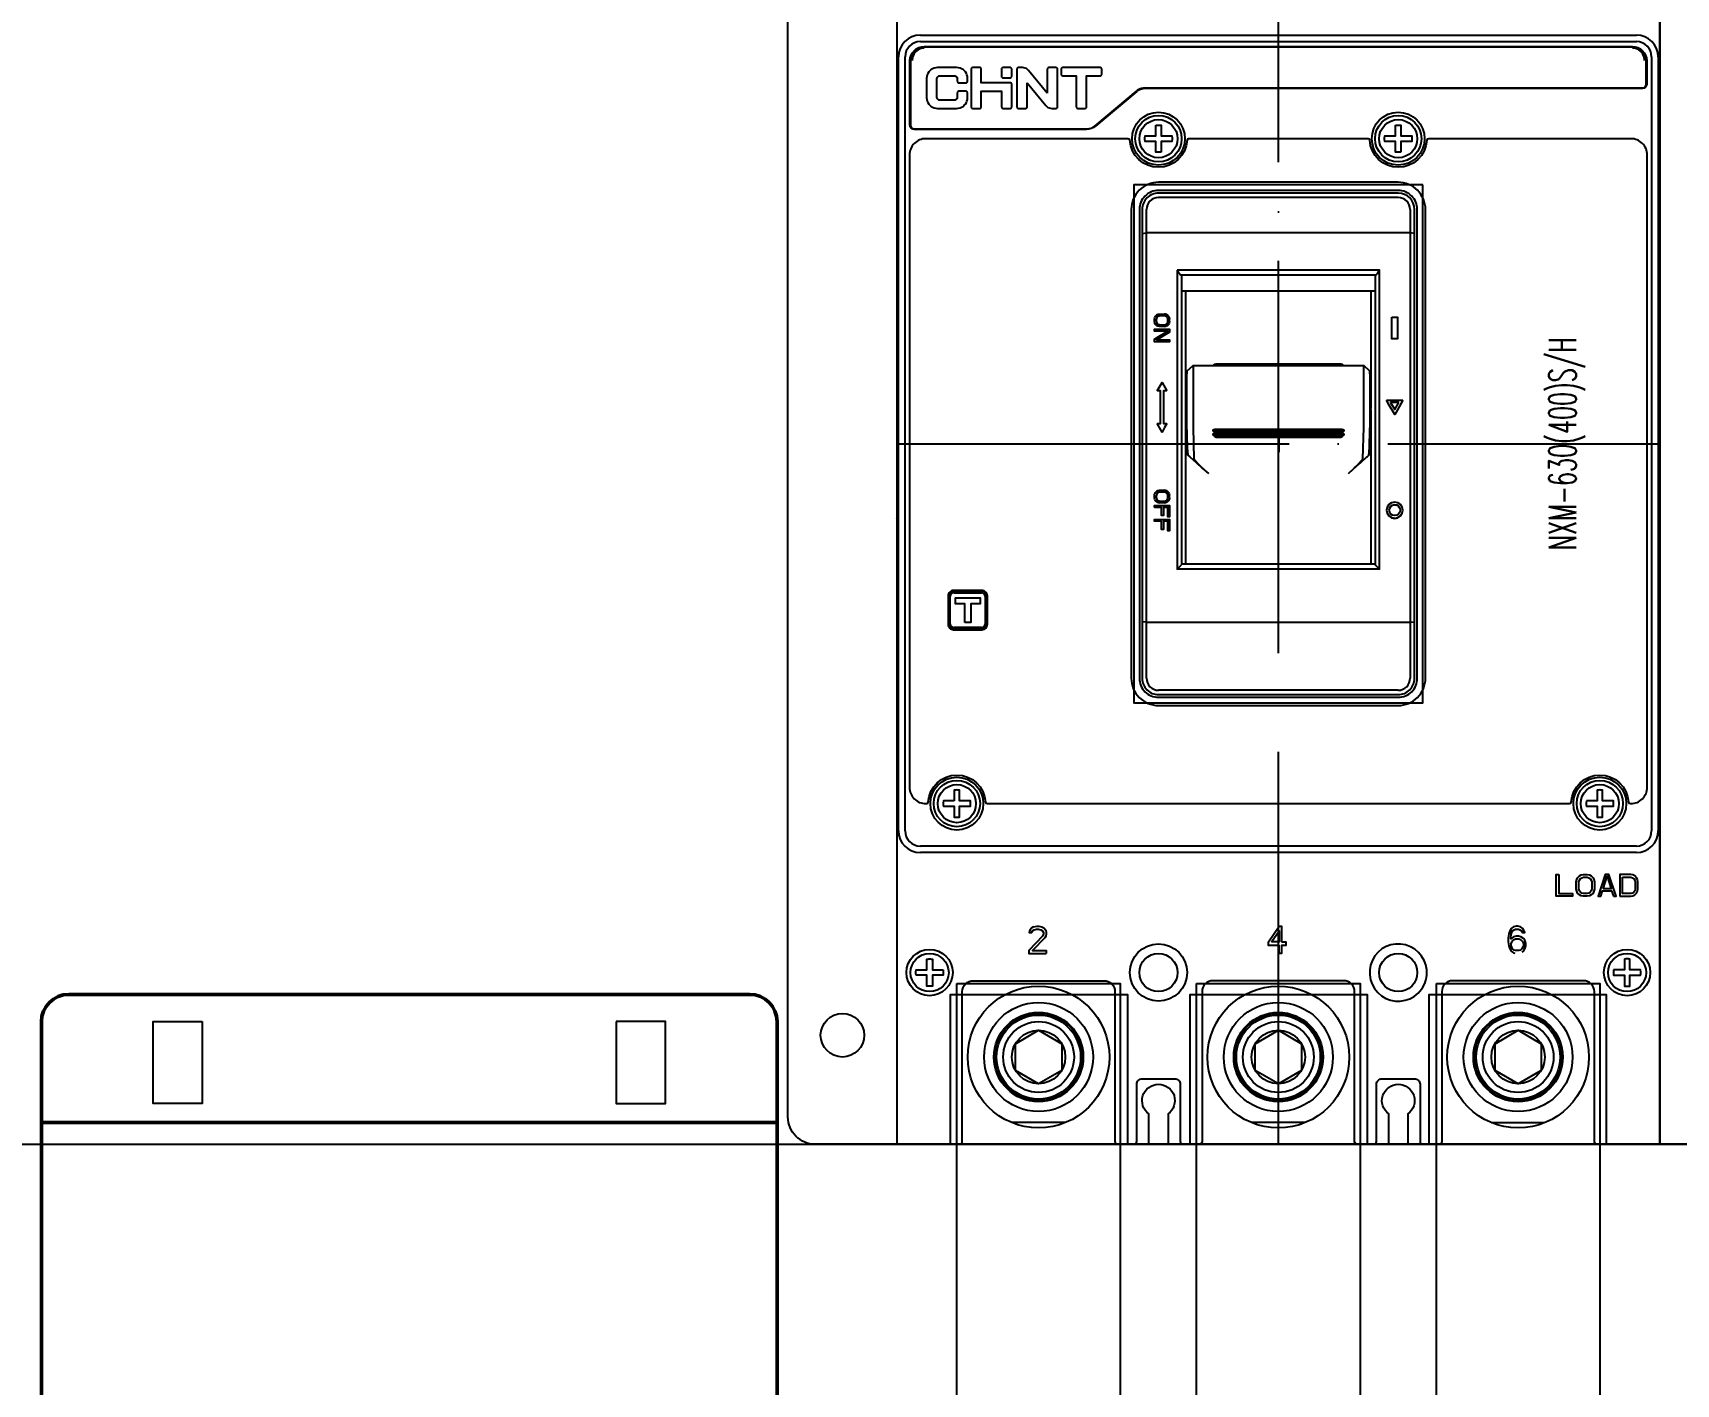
# Model space of a CAD drawing. Header units: millimetres. Extents: x 28713 to 59118, y -54378 to -19615.
# Drawn here: x 37763.8 to 38065.4, y -35226.3 to -34978.4 of the extents above; entities that cross this region are included whole.
import ezdxf

# ---------------------------------------------------------------- set-up
doc = ezdxf.new("R2010")
doc.units = ezdxf.units.MM
doc.header["$LTSCALE"] = 3
doc.linetypes.add('ACAD_ISO04W100', pattern=[30, 24, -3, 0, -3])
doc.linetypes.add('HIDDEN', pattern=[9.525, 6.35, -3.175])
for name, color, linetype in [('@.HIDDEN', 8, 'HIDDEN'), ('@.VISIBLE', 7, 'Continuous'), ('centerline', 6, 'ACAD_ISO04W100'), ('equipments', 2, 'Continuous'), ('TEXT', 7, 'Continuous')]:
    doc.layers.add(name, color=color, linetype=linetype)
doc.layers.add('Visible (ISO)', color=7, linetype='Continuous', lineweight=50)
doc.styles.add('Ann_w01', font='romans.shx', dxfattribs={"width": 0.6, "bigfont": 'chineset.shx'})

msp = doc.modelspace()

# ---------------------------------------------------------------- linework, layer by layer
for centre in [(37948.36, -35166.3), (37992.36, -35166.3), (38036.36, -35166.3)]:
    msp.add_circle(centre, 6.5)
at = {"layer": '@.HIDDEN', "linetype": 'HIDDEN'}
for p, q in [((37990.92, -35053.8), (37993.92, -35053.8)), ((37992.42, -35052.3), (37992.42, -35055.3))]:
    msp.add_line(p, q, dxfattribs=at)
at = {"layer": '@.VISIBLE'}
for p, q in [((37922.36, -34925.3), (37922.36, -35182.3)), ((38062.36, -34925.3), (38062.36, -35182.3)), ((37710.92, -35182.3), (38273.92, -35182.3))]:
    msp.add_line(p, q, dxfattribs=at)
msp.add_lwpolyline([(38082.36, -34930.3), (38082.36, -35177.3, -0.414214), (38077.36, -35182.3), (37907.36, -35182.3, -0.414214), (37902.36, -35177.3), (37902.36, -34930.3, -0.414214), (37907.36, -34925.3), (38077.36, -34925.3, -0.414214)], format="xyb", close=True, dxfattribs=at)
msp.add_lwpolyline([(38018.86, -35006.3), (37965.86, -35006.3), (37965.86, -35101.3), (38018.86, -35101.3)], close=True, dxfattribs=at)
at = {"layer": '@.VISIBLE', "color": 1}
msp.add_lwpolyline([(37933.36, -35152.8), (37963.36, -35152.8), (37963.36, -35869.3), (37933.36, -35869.3)], close=True, dxfattribs=at)
at = {"layer": '@.VISIBLE', "color": 2}
msp.add_lwpolyline([(37977.36, -35152.8), (38007.36, -35152.8), (38007.36, -35869.3), (37977.36, -35869.3)], close=True, dxfattribs=at)
at = {"layer": '@.VISIBLE', "color": 4}
msp.add_lwpolyline([(38021.36, -35152.8), (38051.36, -35152.8), (38051.36, -35869.3), (38021.36, -35869.3)], close=True, dxfattribs=at)
at = {"layer": '@.VISIBLE', "color": 3}
for points in [[(37794.86, -35159.8), (37794.86, -35174.8), (37785.86, -35174.8), (37785.86, -35159.8)], [(37870.86, -35159.8), (37870.86, -35174.8), (37879.86, -35174.8), (37879.86, -35159.8)]]:
    msp.add_lwpolyline(points, close=True, dxfattribs=at)
at = {"layer": '@.VISIBLE', "color": 2}
msp.add_circle((37912.36, -35162.3), 4, dxfattribs=at)
at = {"layer": 'centerline'}
for p, q in [((37992.36, -35182.3), (37992.36, -34925.3)), ((37922.36, -35053.8), (38062.36, -35053.8))]:
    msp.add_line(p, q, dxfattribs=at)
at = {"layer": 'equipments'}
for p, q in [((37926.66, -34978.8), (38058.06, -34978.8)), ((37926.66, -34980), (38058.06, -34980)), ((37927.86, -34980.9), (37927.86, -34981)), ((37928.06, -34980.9), (37928.06, -34981)), ((37933.06, -34981), (37933.06, -34980.9)), ((37933.26, -34981), (37933.26, -34980.9)), ((38010.36, -34980.9), (38010.36, -34981)), ((38015.76, -34981), (38015.76, -34980.9)), ((37922.66, -35124.8), (37922.66, -34982.8)), ((37923.86, -35124.8), (37923.86, -34982.8)), ((38060.86, -34982.8), (38060.86, -35124.8)), ((38062.06, -34982.8), (38062.06, -35124.8)), ((37966.48, -34988.95), (37966.69, -34988.82)), ((37966.85, -34988.74), (37966.7, -34988.83)), ((37968.36, -34988.6), (37968.36, -34988.5)), ((37973.76, -34988.5), (37973.76, -34988.6)), ((38051.86, -34988.6), (38051.86, -34988.5)), ((38052.06, -34988.6), (38052.06, -34988.5)), ((38057.06, -34988.5), (38057.06, -34988.6)), ((38057.26, -34988.5), (38057.26, -34988.6)), ((37927.86, -34996.1), (37927.86, -34996)), ((37928.06, -34996.1), (37928.06, -34996)), ((37933.06, -34996), (37933.06, -34996.1)), ((37933.26, -34996), (37933.26, -34996.1)), ((38014.36, -35007.8), (37970.36, -35007.8)), ((38014.36, -35008.6), (37970.36, -35008.6)), ((37968.16, -35096.8), (37968.16, -35010.8)), ((38016.56, -35010.8), (38016.56, -35096.8)), ((37967.36, -35015.18), (37968.16, -35015.07)), ((38016.56, -35015.07), (37968.16, -35015.07)), ((38017.36, -35015.18), (38016.56, -35015.07)), ((37973.81, -35021.93), (37973.81, -35076.77)), ((37974.61, -35022.92), (37974.39, -35022.81)), ((37974.61, -35022.92), (37974.61, -35075.97)), ((38010.33, -35022.81), (38010.11, -35022.92)), ((38010.91, -35076.77), (38010.91, -35021.93)), ((38010.11, -35025.8), (37974.61, -35025.8)), ((37975.36, -35044.24), (37975.36, -35025.8)), ((38009.36, -35025.8), (38009.36, -35044.26)), ((37969.61, -35030.9), (37969.67, -35030.61)), ((37970.03, -35030.67), (37969.97, -35030.9)), ((37970.27, -35030.03), (37970.56, -35029.97)), ((37970.27, -35030.1), (37970.56, -35030.05)), ((37970.33, -35030.38), (37970.56, -35030.32)), ((37970.56, -35029.97), (37971.46, -35029.97)), ((37971.46, -35030.05), (37970.56, -35030.05)), ((37971.46, -35030.32), (37970.56, -35030.32)), ((37971.7, -35030.38), (37971.46, -35030.32)), ((37972.05, -35030.9), (37971.99, -35030.67)), ((37972.35, -35030.61), (37972.41, -35030.9)), ((38014.21, -35030.62), (38013.21, -35030.62)), ((37969.61, -35031.36), (37969.61, -35030.9)), ((37969.67, -35031.65), (37969.61, -35031.36)), ((37972.41, -35032.82), (37969.61, -35032.82)), ((37972.05, -35033.17), (37969.61, -35034.62)), ((37969.97, -35031.36), (37969.97, -35030.9)), ((37969.97, -35031.36), (37970.03, -35031.6)), ((37970.33, -35031.95), (37970.19, -35031.87)), ((37970.56, -35032.29), (37970.27, -35032.23)), ((37970.56, -35031.94), (37970.33, -35031.89)), ((37970.56, -35032.01), (37970.33, -35031.95)), ((37970.56, -35031.94), (37971.46, -35031.94)), ((37971.46, -35032.01), (37970.56, -35032.01)), ((37971.46, -35032.29), (37970.56, -35032.29)), ((37971.46, -35032.29), (37971.76, -35032.23)), ((37971.99, -35031.6), (37972.05, -35031.36)), ((37972.05, -35031.36), (37972.05, -35030.9)), ((37972.41, -35031.36), (37972.35, -35031.65)), ((37972.41, -35031.36), (37972.41, -35030.9)), ((37972.41, -35034.79), (37970.03, -35034.79)), ((37975.58, -35040.48), (37976.71, -35039.44)), ((37976.71, -35039.44), (38008.03, -35039.44)), ((37980.67, -35039.17), (37980.4, -35039.44)), ((38004.07, -35039.17), (38004.34, -35039.44)), ((38009.14, -35040.46), (38008.03, -35039.44)), ((37922.66, -35043.8), (37922.36, -35043.8)), ((37922.36, -35044.8), (37922.66, -35044.68)), ((37975.36, -35044.48), (37975.36, -35044.34)), ((37975.43, -35043.89), (37975.38, -35043.89)), ((38009.34, -35043.97), (38009.29, -35043.97)), ((38062.06, -35043.8), (38062.36, -35043.8)), ((38062.06, -35044.68), (38062.36, -35044.8)), ((37975.36, -35048.18), (37975.36, -35047.79)), ((37975.37, -35047.35), (37975.37, -35047.26)), ((37975.37, -35047.35), (37975.37, -35047.41)), ((37975.38, -35047.26), (37975.38, -35047.36)), ((37975.39, -35047.05), (37975.43, -35047.05)), ((37975.39, -35047.26), (37975.43, -35047.26)), ((37975.39, -35047.52), (37975.43, -35047.52)), ((37975.39, -35047.65), (37975.43, -35047.65)), ((37975.39, -35047.89), (37975.43, -35047.89)), ((37975.39, -35048.18), (37975.44, -35048.18)), ((38009.29, -35047.12), (38009.34, -35047.12)), ((38009.29, -35047.54), (38009.34, -35047.54)), ((38009.29, -35047.67), (38009.34, -35047.67)), ((38009.29, -35048.14), (38009.34, -35048.14)), ((38009.34, -35047.38), (38009.34, -35047.3)), ((38009.36, -35047.58), (38009.36, -35048.14)), ((38012.21, -35045.8), (38015.21, -35045.8)), ((38015.21, -35045.83), (38012.21, -35045.83)), ((37976.71, -35050.8), (37976.87, -35056.52)), ((38007.87, -35056.52), (38008.03, -35050.8)), ((37922.66, -35062.92), (37922.36, -35062.8)), ((37922.66, -35063.8), (37922.36, -35063.8)), ((37969.61, -35063.69), (37969.61, -35063.23)), ((37969.67, -35063.99), (37969.61, -35063.69)), ((37969.67, -35062.94), (37969.79, -35062.7)), ((37969.79, -35062.7), (37970.03, -35062.47)), ((37970.03, -35063), (37969.97, -35063.24)), ((37969.97, -35063.7), (37969.97, -35063.24)), ((37969.97, -35063.7), (37970.03, -35063.94)), ((37970.03, -35062.47), (37970.27, -35062.36)), ((37970.15, -35062.83), (37970.03, -35063)), ((37970.03, -35062.95), (37970.11, -35062.83)), ((37970.15, -35062.78), (37970.33, -35062.66)), ((37970.33, -35062.71), (37970.15, -35062.83)), ((37970.27, -35062.36), (37970.56, -35062.3)), ((37970.56, -35062.3), (37971.46, -35062.3)), ((37970.56, -35062.6), (37971.46, -35062.6)), ((37971.46, -35062.65), (37970.56, -35062.65)), ((37971.76, -35062.36), (37971.46, -35062.3)), ((37971.7, -35062.66), (37971.46, -35062.6)), ((37971.7, -35062.71), (37971.46, -35062.65)), ((37971.7, -35062.66), (37971.88, -35062.78)), ((37971.88, -35062.83), (37971.7, -35062.71)), ((37971.76, -35062.36), (37971.99, -35062.47)), ((37971.88, -35062.78), (37971.99, -35062.95)), ((37971.99, -35063), (37971.88, -35062.83)), ((37971.99, -35062.47), (37972.23, -35062.7)), ((37972.05, -35063.24), (37971.99, -35063)), ((37971.99, -35063.94), (37972.05, -35063.7)), ((37972.05, -35063.7), (37972.05, -35063.24)), ((37972.23, -35062.7), (37972.35, -35062.94)), ((37972.35, -35062.94), (37972.41, -35063.23)), ((37972.41, -35063.69), (37972.41, -35063.23)), ((38062.36, -35062.8), (38062.06, -35062.92)), ((38062.06, -35063.8), (38062.36, -35063.8)), ((37969.61, -35065.39), (37970.92, -35065.39)), ((37969.79, -35064.22), (37969.67, -35063.99)), ((37969.79, -35064.17), (37970.03, -35064.4)), ((37970.03, -35064.45), (37969.79, -35064.22)), ((37970.03, -35063.94), (37970.15, -35064.11)), ((37970.03, -35064.4), (37970.27, -35064.52)), ((37970.27, -35064.57), (37970.03, -35064.45)), ((37970.15, -35064.11), (37970.33, -35064.23)), ((37970.56, -35064.29), (37970.33, -35064.23)), ((37970.56, -35064.29), (37971.46, -35064.29)), ((37970.56, -35064.58), (37971.46, -35064.58)), ((37971.46, -35064.63), (37970.56, -35064.63)), ((37970.92, -35066.89), (37971.28, -35066.89)), ((37971.28, -35065.39), (37972.05, -35065.39)), ((37971.46, -35064.29), (37971.7, -35064.23)), ((37971.46, -35064.58), (37971.76, -35064.52)), ((37971.46, -35064.63), (37971.76, -35064.57)), ((37971.7, -35064.23), (37971.88, -35064.11)), ((37971.76, -35064.52), (37971.99, -35064.4)), ((37971.99, -35064.45), (37971.76, -35064.57)), ((37971.88, -35064.11), (37971.99, -35063.94)), ((37971.99, -35064.4), (37972.23, -35064.17)), ((37972.23, -35064.22), (37971.99, -35064.45)), ((37972.35, -35063.99), (37972.23, -35064.22)), ((37969.61, -35067.94), (37970.92, -35067.94)), ((37970.92, -35069.45), (37971.28, -35069.45)), ((37971.28, -35067.94), (37972.05, -35067.94)), ((37972.05, -35067.13), (37972.41, -35067.13)), ((37972.05, -35069.68), (37972.41, -35069.68)), ((37974.61, -35075.8), (38010.11, -35075.8)), ((37932.16, -35086.8), (37932.16, -35081.8)), ((37932.86, -35081.1), (37937.86, -35081.1)), ((37938.56, -35081.8), (37938.56, -35086.8)), ((37937.86, -35087.5), (37932.86, -35087.5)), ((37968.16, -35086.54), (37967.36, -35086.43)), ((37968.16, -35086.54), (38016.56, -35086.54)), ((38016.56, -35086.54), (38017.36, -35086.43)), ((38014.36, -35099), (37970.36, -35099)), ((38058.06, -35127.6), (37926.66, -35127.6)), ((38058.06, -35128.8), (37926.66, -35128.8)), ((37940.16, -35166.3), (37940.36, -35166.3)), ((37940.22, -35165.3), (37940.44, -35165.3)), ((37984.16, -35166.3), (37984.36, -35166.3)), ((37984.22, -35165.3), (37984.44, -35165.3)), ((38028.16, -35166.3), (38028.36, -35166.3)), ((38028.22, -35165.3), (38028.44, -35165.3)), ((37953.3, -35178.3), (37943.56, -35178.3)), ((37997.28, -35178.3), (37987.56, -35178.3)), ((38031.44, -35178.3), (38041.17, -35178.3))]:
    msp.add_line(p, q, dxfattribs=at)
for points in [[(37922.36, -34925.3), (37922.36, -35182.3), (37968.61, -35182.3), (37968.61, -35176.74, -3.106685), (37972.11, -35176.74), (37972.11, -35182.3), (38012.61, -35182.3), (38012.61, -35176.74, -3.106685), (38016.11, -35176.74), (38016.11, -35182.3), (38062.36, -35182.3), (38062.36, -34925.3), (38016.11, -34925.3), (38016.11, -34930.87, -3.106685), (38012.61, -34930.87), (38012.61, -34925.3), (37972.11, -34925.3), (37972.11, -34930.87, -3.106685), (37968.61, -34930.87), (37968.61, -34925.3)], [(38059.96, -34983.5), (38059.96, -34987.8, -0.414212), (38059.16, -34988.6), (37967.91, -34988.6), (37967.85, -34988.61), (37967.78, -34988.61), (37967.72, -34988.61), (37967.3, -34988.69), (37966.9, -34988.83), (37966.54, -34989.04), (37966.48, -34989.08), (37966.42, -34989.12), (37966.37, -34989.17), (37958.82, -34995.5, -0.176327), (37957.15, -34996.1), (37925.56, -34996.1, -0.414214), (37924.76, -34995.3), (37924.76, -34983.5, -0.414214), (37927.36, -34980.9), (38057.36, -34980.9, -0.414214)], [(38057.06, -34997.8), (38019.9, -34997.8, 0.398461), (38019.6, -34998.09, -0.947331), (38009.12, -34998.09, 0.398461), (38008.82, -34997.8), (37975.9, -34997.8, 0.398461), (37975.6, -34998.09, -0.947331), (37965.12, -34998.09, 0.398461), (37964.82, -34997.8), (37927.66, -34997.8, 0.414214), (37924.66, -35000.8), (37924.66, -35116.8, 0.414214), (37927.66, -35119.8), (37927.82, -35119.8, 0.398461), (37928.12, -35119.52, -0.947331), (37938.6, -35119.52, 0.398461), (37938.9, -35119.8), (38045.82, -35119.8, 0.398461), (38046.12, -35119.52, -0.947331), (38056.6, -35119.52, 0.398461), (38056.9, -35119.8), (38057.06, -35119.8, 0.414214), (38060.06, -35116.8), (38060.06, -35000.8, 0.414214)], [(38014.36, -35005.8), (37970.36, -35005.8, 0.414214), (37965.36, -35010.8), (37965.36, -35096.8, 0.414214), (37970.36, -35101.8), (38014.36, -35101.8, 0.414214), (38019.36, -35096.8), (38019.36, -35010.8, 0.414214)], [(38014.36, -35007.3), (37970.36, -35007.3, 0.414214), (37966.86, -35010.8), (37966.86, -35096.8, 0.414214), (37970.36, -35100.3), (38014.36, -35100.3, 0.414214), (38017.86, -35096.8), (38017.86, -35010.8, 0.414214)], [(37932.76, -35087.9), (37937.96, -35087.9, 0.414214), (37938.96, -35086.9), (37938.96, -35081.7, 0.414214), (37937.96, -35080.7), (37932.76, -35080.7, 0.414214), (37931.76, -35081.7), (37931.76, -35086.9, 0.414214)], [(37932.86, -35087.8), (37937.86, -35087.8, 0.414214), (37938.86, -35086.8), (37938.86, -35081.8, 0.414214), (37937.86, -35080.8), (37932.86, -35080.8, 0.414214), (37931.86, -35081.8), (37931.86, -35086.8, 0.414214)]]:
    msp.add_lwpolyline(points, format="xyb", close=True, dxfattribs=at)
for points in [[(38059.86, -34983.5, 0.414213), (38057.36, -34981), (37927.36, -34981, 0.414214), (37924.86, -34983.5), (37924.86, -34995.3, 0.414214), (37925.56, -34996), (37957.15, -34996, 0.176327), (37958.76, -34995.42), (37966.3, -34989.09)], [(37967.91, -34988.5), (38059.16, -34988.5, 0.414214), (38059.86, -34987.8), (38059.86, -34983.5)], [(37967.36, -35010.8), (37967.36, -35096.8, 0.414214), (37970.36, -35099.8), (38014.36, -35099.8, 0.414214), (38017.36, -35096.8), (38017.36, -35010.8)], [(37933.86, -35182.3, 0.414214), (37934.36, -35181.8), (37934.36, -35154.3, -0.414214), (37936.36, -35152.3), (37960.36, -35152.3, -0.414214), (37962.36, -35154.3), (37962.36, -35181.8, 0.414214), (37962.86, -35182.3)], [(38006.86, -35182.3, -0.414214), (38006.36, -35181.8), (38006.36, -35154.3, 0.414214), (38004.36, -35152.3), (37980.36, -35152.3, 0.414214), (37978.36, -35154.3), (37978.36, -35181.8, -0.414214), (37977.86, -35182.3)], [(38050.86, -35182.3, -0.414214), (38050.36, -35181.8), (38050.36, -35154.3, 0.414214), (38048.36, -35152.3), (38024.36, -35152.3, 0.414214), (38022.36, -35154.3), (38022.36, -35181.8, -0.414214), (38021.86, -35182.3)], [(37965.86, -35182.3, 0.414214), (37966.36, -35181.8), (37966.36, -35171.3, -0.414214), (37967.36, -35170.3), (37973.36, -35170.3, -0.414214), (37974.36, -35171.3)], [(37974.36, -35171.3), (37974.36, -35181.8, 0.414214), (37974.86, -35182.3)], [(38009.86, -35182.3, 0.414214), (38010.36, -35181.8), (38010.36, -35171.3, -0.414214), (38011.36, -35170.3), (38017.36, -35170.3, -0.414214), (38018.36, -35171.3), (38018.36, -35181.8, 0.414214), (38018.86, -35182.3)]]:
    msp.add_lwpolyline(points, format="xyb", dxfattribs=at)
for points in [[(37927.36, -34981.19), (37926.82, -34981.26), (37926.3, -34981.47), (37925.84, -34981.81), (37925.48, -34982.27), (37925.24, -34982.82), (37925.16, -34983.43)], [(38059.56, -34983.43), (38059.48, -34982.82), (38059.25, -34982.27), (38058.89, -34981.82), (38058.43, -34981.47), (38057.9, -34981.26), (38057.36, -34981.19)], [(37929.69, -34986.88), (37929.7, -34986.76), (37929.74, -34986.64), (37929.8, -34986.53), (37929.87, -34986.44), (37929.97, -34986.36), (37930.08, -34986.3), (37930.2, -34986.27), (37930.32, -34986.25), (37932.81, -34986.25), (37932.93, -34986.27), (37933.05, -34986.3), (37933.16, -34986.36), (37933.25, -34986.44), (37933.33, -34986.53), (37933.39, -34986.64), (37933.43, -34986.76), (37933.44, -34986.88), (37933.44, -34987.26), (37933.45, -34987.33), (37933.47, -34987.39), (37933.51, -34987.45), (37933.55, -34987.5), (37933.61, -34987.54), (37933.68, -34987.56), (37933.75, -34987.57), (37935, -34987.57), (37935.07, -34987.56), (37935.14, -34987.54), (37935.2, -34987.5), (37935.25, -34987.45), (37935.28, -34987.39), (37935.31, -34987.33), (37935.31, -34987.26), (37935.31, -34986.69), (37935.29, -34986.39), (37935.22, -34986.1), (37935.1, -34985.82), (37934.94, -34985.56), (37934.74, -34985.33), (37934.5, -34985.13), (37934.23, -34984.97), (37933.94, -34984.85), (37933.64, -34984.78), (37933.32, -34984.75), (37929.81, -34984.75), (37929.49, -34984.78), (37929.19, -34984.85), (37928.9, -34984.97), (37928.63, -34985.13), (37928.39, -34985.33), (37928.19, -34985.56), (37928.03, -34985.82), (37927.91, -34986.1), (37927.84, -34986.39), (37927.81, -34986.69), (37927.81, -34990.32)], [(37949.96, -34989.46), (37946.51, -34985.27), (37946.34, -34985.09), (37946.14, -34984.95), (37945.91, -34984.84), (37945.67, -34984.78), (37945.43, -34984.75), (37944.68, -34984.75), (37944.61, -34984.76), (37944.55, -34984.78), (37944.49, -34984.82), (37944.44, -34984.87), (37944.4, -34984.93), (37944.38, -34984.99), (37944.37, -34985.06), (37944.37, -34991.95), (37944.38, -34992.01), (37944.4, -34992.08), (37944.44, -34992.14), (37944.49, -34992.19), (37944.55, -34992.22), (37944.61, -34992.25), (37944.68, -34992.25), (37945.94, -34992.25), (37946, -34992.25), (37946.07, -34992.22), (37946.13, -34992.19), (37946.18, -34992.14), (37946.21, -34992.08), (37946.24, -34992.02), (37946.25, -34991.95), (37946.25, -34987.55)], [(37946.25, -34987.55), (37949.69, -34991.74), (37949.86, -34991.92), (37950.07, -34992.06), (37950.29, -34992.17), (37950.53, -34992.23), (37950.78, -34992.25), (37951.52, -34992.25), (37951.59, -34992.25), (37951.66, -34992.22), (37951.71, -34992.19), (37951.76, -34992.14), (37951.8, -34992.08), (37951.82, -34992.02), (37951.83, -34991.95), (37951.83, -34985.06), (37951.82, -34984.99), (37951.8, -34984.93), (37951.76, -34984.87), (37951.72, -34984.82), (37951.66, -34984.79), (37951.59, -34984.76), (37951.52, -34984.75), (37950.27, -34984.75), (37950.2, -34984.76), (37950.13, -34984.78), (37950.08, -34984.82), (37950.03, -34984.87), (37949.99, -34984.93), (37949.97, -34984.99), (37949.96, -34985.06), (37949.96, -34989.46)], [(37927.81, -34990.32), (37927.84, -34990.62), (37927.91, -34990.91), (37928.03, -34991.19), (37928.19, -34991.45), (37928.39, -34991.68), (37928.63, -34991.88), (37928.89, -34992.04), (37929.18, -34992.16), (37929.49, -34992.23), (37929.81, -34992.25), (37933.32, -34992.25), (37933.63, -34992.23), (37933.94, -34992.16), (37934.23, -34992.04), (37934.5, -34991.88), (37934.73, -34991.68), (37934.94, -34991.45), (37935.1, -34991.19), (37935.22, -34990.91), (37935.29, -34990.62), (37935.31, -34990.32), (37935.31, -34989.41), (37935.31, -34989.35), (37935.28, -34989.28), (37935.25, -34989.22), (37935.2, -34989.17), (37935.14, -34989.14), (37935.07, -34989.11), (37935, -34989.1), (37933.75, -34989.1), (37933.68, -34989.11), (37933.61, -34989.14), (37933.56, -34989.17), (37933.51, -34989.22), (37933.47, -34989.28), (37933.45, -34989.34), (37933.44, -34989.41), (37933.44, -34990.12), (37933.43, -34990.25), (37933.39, -34990.37), (37933.33, -34990.47), (37933.25, -34990.57), (37933.16, -34990.65), (37933.05, -34990.71), (37932.93, -34990.74), (37932.81, -34990.75), (37930.32, -34990.75), (37930.2, -34990.74), (37930.08, -34990.71), (37929.97, -34990.65), (37929.87, -34990.57), (37929.8, -34990.48), (37929.74, -34990.37), (37929.7, -34990.25), (37929.69, -34990.12), (37929.69, -34986.88)], [(37967.91, -34988.49), (37967.58, -34988.52), (37967.24, -34988.59), (37966.86, -34988.73), (37966.48, -34988.95)], [(37966.96, -34988.61), (37966.73, -34988.76), (37966.51, -34988.92), (37966.3, -34989.09)], [(37966.36, -34989.04), (37966.42, -34989), (37966.48, -34988.95), (37966.48, -34988.95)], [(37966.48, -34988.95), (37966.69, -34988.82), (37966.85, -34988.74), (37967.27, -34988.59), (37967.71, -34988.51), (37967.78, -34988.51), (37967.84, -34988.51), (37967.91, -34988.5)], [(37970.86, -35000.28), (37970.7, -35000.29), (37970.53, -35000.3), (37970.36, -35000.3), (37970.19, -35000.3), (37970.03, -35000.29), (37969.86, -35000.28), (37969.86, -34998.3), (37967.89, -34998.3), (37967.86, -34997.97), (37967.86, -34997.64), (37967.89, -34997.3), (37969.86, -34997.3), (37969.86, -34995.33)], [(37969.86, -34995.33), (37970.03, -34995.32), (37970.19, -34995.31), (37970.36, -34995.3), (37970.53, -34995.31), (37970.7, -34995.32), (37970.86, -34995.33), (37970.86, -34997.3), (37972.84, -34997.3), (37972.86, -34997.64), (37972.86, -34997.97), (37972.84, -34998.3), (37970.86, -34998.3), (37970.86, -35000.28)], [(38014.86, -35000.28), (38014.7, -35000.29), (38014.53, -35000.3), (38014.36, -35000.3), (38014.19, -35000.3), (38014.03, -35000.29), (38013.86, -35000.28), (38013.86, -34998.3), (38011.89, -34998.3), (38011.86, -34997.97), (38011.86, -34997.64), (38011.89, -34997.3), (38013.86, -34997.3), (38013.86, -34995.33)], [(38013.86, -34995.33), (38014.03, -34995.32), (38014.19, -34995.31), (38014.36, -34995.3), (38014.53, -34995.31), (38014.7, -34995.32), (38014.86, -34995.33), (38014.86, -34997.3), (38016.84, -34997.3), (38016.86, -34997.64), (38016.86, -34997.97), (38016.84, -34998.3), (38014.86, -34998.3), (38014.86, -35000.28)], [(38010.11, -35022.92), (38010.11, -35075.97), (38010.38, -35076.24), (38010.64, -35076.5), (38010.91, -35076.77), (37973.81, -35076.77), (37974.08, -35076.5), (37974.34, -35076.24), (37974.61, -35075.97)], [(37922.36, -35030.06), (37922.43, -35030.06), (37922.61, -35030.06), (37922.66, -35030.06)], [(37969.67, -35030.61), (37969.79, -35030.38), (37970.03, -35030.14), (37970.27, -35030.03)], [(37970.27, -35030.1), (37970.03, -35030.22), (37969.79, -35030.45), (37969.75, -35030.53), (37969.71, -35030.6)], [(37970.33, -35030.38), (37970.15, -35030.49), (37970.03, -35030.67)], [(37971.76, -35030.03), (37971.46, -35029.97), (37971.46, -35030.05), (37971.76, -35030.1)], [(37971.99, -35030.67), (37971.95, -35030.61), (37971.91, -35030.55), (37971.88, -35030.49), (37971.7, -35030.38)], [(37971.76, -35030.03), (37971.99, -35030.14), (37972.23, -35030.38), (37972.31, -35030.53), (37972.35, -35030.61)], [(37972.31, -35030.6), (37972.23, -35030.45), (37972.15, -35030.37), (37972.07, -35030.3), (37971.99, -35030.22), (37971.76, -35030.1)], [(38062.06, -35030.06), (38062.11, -35030.06), (38062.29, -35030.06), (38062.36, -35030.06)], [(37922.66, -35033.55), (37922.61, -35033.55), (37922.43, -35033.55), (37922.36, -35033.55)], [(37970.27, -35032.23), (37970.03, -35032.12), (37969.79, -35031.89), (37969.75, -35031.81), (37969.71, -35031.73), (37969.67, -35031.65)], [(37970.03, -35031.6), (37970.11, -35031.71), (37970.15, -35031.77), (37970.33, -35031.89)], [(37970.15, -35031.84), (37970.07, -35031.72), (37970.03, -35031.67)], [(37971.7, -35031.95), (37971.46, -35032.01), (37971.46, -35031.94), (37971.7, -35031.89)], [(37971.7, -35031.89), (37971.88, -35031.77), (37971.99, -35031.6)], [(37971.99, -35031.67), (37971.88, -35031.84), (37971.7, -35031.95)], [(37972.35, -35031.65), (37972.23, -35031.89), (37971.99, -35032.12), (37971.76, -35032.23)], [(38062.36, -35033.55), (38062.29, -35033.55), (38062.11, -35033.55), (38062.06, -35033.55)], [(37976.71, -35039.44), (37976.71, -35039.44), (37976.71, -35039.51), (37976.71, -35039.83), (37976.7, -35040.41), (37976.7, -35041.2), (37976.7, -35042.18), (37976.7, -35043.31), (37976.7, -35044.52), (37976.7, -35045.76), (37976.7, -35046.97), (37976.7, -35048.09), (37976.7, -35049.08), (37976.71, -35049.89), (37976.71, -35050.47), (37976.71, -35050.79), (37976.71, -35050.8)], [(37980.48, -35039.44), (37980.5, -35039.44), (37980.73, -35039.42), (37981.03, -35039.4), (37981.37, -35039.4), (38003.37, -35039.4), (38003.71, -35039.4), (38004.01, -35039.42), (38004.24, -35039.44), (38004.27, -35039.44)], [(37980.67, -35039.17), (37980.68, -35039.16), (37980.76, -35039.15), (37980.92, -35039.13), (37981.13, -35039.13), (37981.37, -35039.12)], [(37981.37, -35039.12), (38003.37, -35039.12), (38003.61, -35039.13), (38003.82, -35039.13), (38003.98, -35039.15), (38004.06, -35039.16), (38004.07, -35039.17)], [(38008.03, -35050.8), (38008.03, -35050.79), (38008.03, -35050.47), (38008.04, -35049.89), (38008.04, -35049.1), (38008.04, -35048.12), (38008.04, -35046.99), (38008.05, -35045.78), (38008.05, -35044.54), (38008.05, -35043.33), (38008.04, -35042.21), (38008.04, -35041.22), (38008.04, -35040.42), (38008.04, -35039.84), (38008.03, -35039.51), (38008.03, -35039.44)], [(37922.66, -35039.83), (37922.52, -35039.88), (37922.41, -35039.97), (37922.36, -35040.09)], [(37970.11, -35044.07), (37971.01, -35042.51), (37971.91, -35044.07)], [(37975.58, -35040.48), (37975.49, -35041.57), (37975.43, -35042.48)], [(37975.43, -35042.48), (37975.43, -35047.75), (37975.43, -35047.76), (37975.44, -35048.17), (37975.46, -35049.77)], [(37975.58, -35049.77), (37975.58, -35049.67), (37975.58, -35049.53), (37975.57, -35049.32), (37975.57, -35049.06), (37975.57, -35048.72), (37975.57, -35047.87), (37975.56, -35047.36), (37975.56, -35046.49), (37975.56, -35045.54), (37975.56, -35044.56), (37975.56, -35043.59), (37975.56, -35042.68), (37975.56, -35041.89), (37975.57, -35041.24), (37975.57, -35040.78), (37975.58, -35040.53), (37975.58, -35040.48), (37975.58, -35040.48)], [(38009.29, -35042.48), (38009.23, -35041.54), (38009.14, -35040.46)], [(38009.14, -35040.46), (38009.14, -35040.46), (38009.15, -35040.51), (38009.15, -35040.76), (38009.15, -35041.23), (38009.16, -35041.87), (38009.16, -35042.67), (38009.16, -35043.58), (38009.16, -35044.55), (38009.16, -35045.53), (38009.16, -35046.48), (38009.16, -35047.36), (38009.16, -35047.87), (38009.15, -35048.34), (38009.15, -35048.73), (38009.15, -35049.07), (38009.15, -35049.33), (38009.15, -35049.54), (38009.14, -35049.69), (38009.14, -35049.79)], [(38009.35, -35048.03), (38009.35, -35048.24), (38009.36, -35049.14), (38009.35, -35050.01), (38009.33, -35050.82), (38009.3, -35051.51), (38009.27, -35052.05), (38009.24, -35052.41), (38009.22, -35052.59), (38009.21, -35052.6), (38009.21, -35052.56), (38009.26, -35049.8), (38009.29, -35048.14), (38009.29, -35047.76), (38009.29, -35047.75), (38009.29, -35042.48)], [(38062.06, -35039.83), (38062.2, -35039.88), (38062.32, -35039.97), (38062.36, -35040.09)], [(37970.11, -35050.06), (37970.71, -35050.06), (37970.71, -35044.07), (37970.11, -35044.07)], [(37971.91, -35044.07), (37971.31, -35044.07), (37971.31, -35050.06), (37971.91, -35050.06)], [(37975.39, -35047.04), (37975.39, -35047.05), (37975.39, -35047.05), (37975.39, -35046.99), (37975.39, -35046.97), (37975.38, -35046.85), (37975.37, -35046.37), (37975.36, -35045.89), (37975.36, -35045.41), (37975.36, -35045.14), (37975.36, -35044.86), (37975.37, -35044.59), (37975.43, -35044.59)], [(37975.37, -35044.59), (37975.37, -35044.48), (37975.37, -35044.39), (37975.37, -35044.31), (37975.37, -35044.22), (37975.37, -35044.12), (37975.38, -35044.03), (37975.38, -35043.92), (37975.38, -35043.89), (37975.38, -35043.89)], [(38009.34, -35043.97), (38009.34, -35044), (38009.35, -35044.1), (38009.35, -35044.27), (38009.36, -35044.51), (38009.36, -35044.77), (38009.36, -35044.95), (38009.36, -35045.12), (38009.36, -35045.29), (38009.36, -35045.52), (38009.36, -35045.74), (38009.36, -35045.97), (38009.35, -35046.17), (38009.35, -35046.34), (38009.35, -35046.49), (38009.34, -35046.72), (38009.34, -35046.81), (38009.34, -35046.93), (38009.34, -35046.96), (38009.34, -35047.12), (38009.34, -35047.12)], [(37975.46, -35049.77), (37975.51, -35052.56), (37975.51, -35052.6), (37975.51, -35052.59), (37975.49, -35052.41), (37975.46, -35052.05), (37975.42, -35051.51), (37975.39, -35050.82), (37975.37, -35050.01), (37975.36, -35049.14), (37975.37, -35048.24), (37975.37, -35048.18)], [(37975.39, -35047.26), (37975.39, -35047.26), (37975.39, -35047.22), (37975.39, -35047.2), (37975.38, -35047.1), (37975.38, -35047.05)], [(37975.39, -35047.52), (37975.39, -35047.52), (37975.39, -35047.47), (37975.39, -35047.45), (37975.38, -35047.36), (37975.43, -35047.36)], [(37975.39, -35047.64), (37975.39, -35047.65), (37975.39, -35047.64), (37975.39, -35047.59), (37975.39, -35047.57), (37975.38, -35047.52)], [(37975.39, -35047.89), (37975.39, -35047.89), (37975.39, -35047.89), (37975.39, -35047.83), (37975.39, -35047.81), (37975.38, -35047.66)], [(37975.39, -35048.18), (37975.39, -35048.18), (37975.39, -35048.17), (37975.39, -35048.02), (37975.38, -35047.95), (37975.38, -35047.81)], [(38009.34, -35047.12), (38009.34, -35047.24), (38009.34, -35047.25), (38009.34, -35047.3), (38009.29, -35047.3)], [(38009.34, -35047.54), (38009.34, -35047.54), (38009.34, -35047.49), (38009.34, -35047.48), (38009.34, -35047.38), (38009.29, -35047.38)], [(38009.34, -35047.66), (38009.34, -35047.81), (38009.34, -35047.88), (38009.34, -35047.91), (38009.29, -35047.91)], [(38009.34, -35047.54), (38009.34, -35047.59), (38009.34, -35047.61), (38009.34, -35047.67), (38009.34, -35047.67)], [(38009.34, -35047.91), (38009.34, -35047.96), (38009.34, -35048.07), (38009.34, -35048.09), (38009.34, -35048.14), (38009.34, -35048.14)], [(38015.21, -35045.8), (38014.21, -35047.54), (38013.71, -35048.41), (38012.71, -35046.67), (38012.21, -35045.8)], [(37971.91, -35050.06), (37971.48, -35050.8), (37971.01, -35051.62), (37970.11, -35050.06)], [(37975.36, -35075.8), (37975.36, -35049.59), (37975.41, -35051.68), (37975.54, -35053.77), (37975.75, -35055.86), (37976.13, -35056.2), (37977.26, -35057.21), (37978.39, -35058.23), (37979.52, -35059.24)], [(37975.75, -35055.86), (37975.65, -35052.56), (37975.58, -35049.77)], [(37980.37, -35051.24), (37980.38, -35051.21), (37980.5, -35051.16), (37980.72, -35051.12), (37981.03, -35051.1), (37981.37, -35051.09), (38003.37, -35051.09), (38003.71, -35051.1), (38004.01, -35051.12), (38004.23, -35051.16), (38004.35, -35051.21), (38004.37, -35051.24)], [(38004.37, -35051.24), (38004.37, -35051.43), (38004.35, -35051.41), (38004.24, -35051.36), (38004.01, -35051.32), (38003.71, -35051.3), (38003.37, -35051.29), (37981.37, -35051.29), (37981.03, -35051.3), (37980.73, -35051.32), (37980.5, -35051.36), (37980.39, -35051.41), (37980.37, -35051.43), (37980.37, -35051.24)], [(37980.37, -35051.43), (37980.38, -35051.46), (37980.68, -35051.75)], [(38004.06, -35051.75), (38004.36, -35051.46), (38004.37, -35051.43)], [(38009.14, -35049.79), (38008.97, -35055.88), (38009.19, -35053.78), (38009.32, -35051.68), (38009.36, -35049.59), (38009.36, -35075.8)], [(37980.37, -35051.96), (37980.38, -35051.94), (37980.5, -35051.89), (37980.72, -35051.85), (37981.03, -35051.83), (37981.12, -35051.83)], [(38004.37, -35051.96), (38004.37, -35052.16), (38004.35, -35052.14), (38004.24, -35052.09), (38004.01, -35052.05), (38003.71, -35052.03), (38003.37, -35052.02), (37981.37, -35052.02), (37981.03, -35052.03), (37980.73, -35052.05), (37980.5, -35052.09), (37980.39, -35052.14), (37980.37, -35052.16), (37980.37, -35051.96)], [(37980.37, -35052.16), (37980.38, -35052.18), (37980.68, -35052.47)], [(38003.62, -35051.83), (38003.71, -35051.83), (38004.01, -35051.85), (38004.23, -35051.89), (38004.35, -35051.94), (38004.37, -35051.96)], [(38004.06, -35052.47), (38004.36, -35052.18), (38004.37, -35052.16)], [(37976.87, -35056.52), (37976.95, -35056.66), (37977.17, -35056.94), (37977.55, -35057.35), (37978.07, -35057.88), (37978.72, -35058.51), (37979.52, -35059.24)], [(38005.22, -35059.24), (38006.35, -35058.22), (38007.48, -35057.21), (38008.61, -35056.2), (38008.73, -35056.09), (38008.85, -35055.98), (38008.97, -35055.88)], [(38005.22, -35059.24), (38006.02, -35058.51), (38006.68, -35057.88), (38007.2, -35057.35), (38007.58, -35056.94), (38007.8, -35056.66), (38007.87, -35056.52)], [(37969.61, -35063.23), (37969.65, -35063.03), (37969.67, -35062.94)], [(37970.33, -35062.66), (37970.56, -35062.6), (37970.56, -35062.65), (37970.33, -35062.71)], [(37972.41, -35063.69), (37972.37, -35063.89), (37972.35, -35063.99)], [(37970.27, -35064.57), (37970.56, -35064.63), (37970.56, -35064.58), (37970.27, -35064.52)], [(38012.33, -35066.49), (38012.65, -35066.97), (38013.13, -35067.29), (38013.71, -35067.41), (38014.28, -35067.29), (38014.77, -35066.97), (38015.1, -35066.5)], [(38012.79, -35065.55), (38013, -35065.23), (38013.32, -35065.02), (38013.7, -35064.94), (38014.09, -35065.01), (38014.41, -35065.22), (38014.63, -35065.54)], [(37922.66, -35067.78), (37922.52, -35067.73), (37922.41, -35067.64), (37922.36, -35067.52)], [(38062.06, -35067.78), (38062.2, -35067.73), (38062.32, -35067.64), (38062.36, -35067.52)], [(37922.36, -35074.06), (37922.43, -35074.06), (37922.61, -35074.06), (37922.66, -35074.06)], [(38062.06, -35074.06), (38062.11, -35074.06), (38062.29, -35074.06), (38062.36, -35074.06)], [(37922.66, -35077.55), (37922.61, -35077.55), (37922.43, -35077.55), (37922.36, -35077.55)], [(38062.36, -35077.55), (38062.29, -35077.55), (38062.11, -35077.55), (38062.06, -35077.55)], [(37947.45, -35142.41), (37947.09, -35142.62), (37946.74, -35143.05), (37946.65, -35143.47), (37947.09, -35143.47), (37947.27, -35143.16), (37947.54, -35142.94), (37947.98, -35142.84), (37948.34, -35142.84), (37948.78, -35142.94), (37949.05, -35143.16), (37949.23, -35143.47), (37949.23, -35143.69), (37949.05, -35144.11), (37946.56, -35146.77), (37946.56, -35147.3), (37949.76, -35147.3)], [(37947.45, -35142.41), (37948.07, -35142.3), (37948.43, -35142.3), (37948.96, -35142.41), (37949.32, -35142.62), (37949.67, -35143.05), (37949.76, -35143.47), (37949.76, -35143.69), (37949.67, -35144.11), (37949.49, -35144.43), (37947.27, -35146.77), (37949.76, -35146.77), (37949.76, -35147.3)], [(38035.89, -35142.84), (38036.43, -35142.84), (38036.69, -35142.94), (38036.96, -35143.16), (38037.14, -35143.47), (38037.58, -35143.47), (38037.49, -35143.16), (38037.23, -35142.73), (38036.78, -35142.41), (38036.34, -35142.3), (38035.98, -35142.3), (38035.54, -35142.41), (38035.09, -35142.73), (38034.83, -35143.16), (38034.65, -35143.69), (38034.56, -35144.43), (38034.56, -35145.18), (38034.65, -35145.92), (38034.83, -35146.45), (38035.09, -35146.88), (38035.54, -35147.2), (38035.73, -35147.24)], [(38037.1, -35147.03), (38037.32, -35146.88), (38037.58, -35146.45), (38037.76, -35145.92), (38037.76, -35145.39), (38037.58, -35144.86), (38037.32, -35144.54), (38036.87, -35144.22), (38036.43, -35144.11), (38035.98, -35144.11), (38035.54, -35144.22), (38035.01, -35144.64), (38035.01, -35144.43), (38035.09, -35143.79), (38035.18, -35143.47), (38035.36, -35143.16), (38035.63, -35142.94), (38035.89, -35142.84)], [(38036.52, -35146.77), (38035.89, -35146.77), (38035.63, -35146.67), (38035.36, -35146.45), (38035.18, -35146.13), (38035.09, -35145.82), (38035.09, -35145.5), (38035.18, -35145.18), (38035.36, -35144.96), (38035.63, -35144.75), (38035.89, -35144.64)], [(38035.89, -35144.64), (38036.52, -35144.64), (38036.78, -35144.75), (38037.05, -35144.96), (38037.23, -35145.18), (38037.32, -35145.5), (38037.32, -35145.82), (38037.23, -35146.13), (38037.05, -35146.45), (38036.78, -35146.67), (38036.52, -35146.77)], [(37944.12, -35168.75), (37944.12, -35163.85), (37948.36, -35161.4), (37952.6, -35163.85)], [(37988.12, -35168.75), (37988.12, -35163.85), (37992.36, -35161.4), (37996.6, -35163.85)], [(38032.12, -35168.75), (38032.12, -35163.85), (38036.36, -35161.4), (38040.6, -35163.85)], [(37952.6, -35163.85), (37952.6, -35168.75), (37948.36, -35171.2), (37944.12, -35168.75)], [(37996.6, -35163.85), (37996.6, -35168.75), (37992.36, -35171.2), (37988.12, -35168.75)], [(38040.6, -35163.85), (38040.6, -35168.75), (38036.36, -35171.2), (38032.12, -35168.75)]]:
    msp.add_lwpolyline(points, dxfattribs=at)
for points in [[(37935.97, -34985.06), (37935.97, -34991.95), (37935.98, -34992.01), (37936, -34992.08), (37936.04, -34992.14), (37936.09, -34992.19), (37936.15, -34992.22), (37936.21, -34992.25), (37936.28, -34992.25), (37937.54, -34992.25), (37937.6, -34992.25), (37937.67, -34992.22), (37937.73, -34992.19), (37937.78, -34992.14), (37937.81, -34992.08), (37937.84, -34992.02), (37937.84, -34991.95), (37937.84, -34989.07), (37941.56, -34989.07), (37941.56, -34991.95), (37941.57, -34992.01), (37941.59, -34992.08), (37941.63, -34992.14), (37941.67, -34992.19), (37941.73, -34992.22), (37941.8, -34992.25), (37941.87, -34992.25), (37943.12, -34992.25), (37943.19, -34992.25), (37943.26, -34992.22), (37943.31, -34992.19), (37943.36, -34992.14), (37943.4, -34992.08), (37943.42, -34992.02), (37943.43, -34991.95), (37943.43, -34987.79), (37943.42, -34987.73), (37943.4, -34987.68), (37943.37, -34987.63), (37943.32, -34987.6), (37943.27, -34987.57), (37943.21, -34987.57), (37937.84, -34987.57), (37937.84, -34985.06), (37937.84, -34984.99), (37937.81, -34984.93), (37937.78, -34984.87), (37937.73, -34984.82), (37937.67, -34984.79), (37937.6, -34984.76), (37937.54, -34984.75), (37936.28, -34984.75), (37936.21, -34984.76), (37936.15, -34984.78), (37936.09, -34984.82), (37936.04, -34984.87), (37936, -34984.93), (37935.98, -34984.99)], [(37943.12, -34986.63), (37943.18, -34986.62), (37943.24, -34986.61), (37943.29, -34986.58), (37943.34, -34986.54), (37943.38, -34986.49), (37943.41, -34986.44), (37943.43, -34986.38), (37943.43, -34986.32), (37943.43, -34985.06), (37943.43, -34985), (37943.41, -34984.94), (37943.38, -34984.89), (37943.34, -34984.84), (37943.29, -34984.81), (37943.24, -34984.78), (37943.18, -34984.76), (37943.12, -34984.75), (37941.87, -34984.75), (37941.81, -34984.76), (37941.75, -34984.78), (37941.7, -34984.81), (37941.65, -34984.84), (37941.61, -34984.89), (37941.58, -34984.94), (37941.56, -34985), (37941.56, -34985.06), (37941.56, -34986.32), (37941.56, -34986.38), (37941.58, -34986.44), (37941.61, -34986.49), (37941.65, -34986.54), (37941.7, -34986.58), (37941.75, -34986.61), (37941.81, -34986.62), (37941.87, -34986.63)], [(37959.95, -34985.95), (37959.95, -34985.06), (37959.94, -34984.99), (37959.92, -34984.93), (37959.88, -34984.87), (37959.83, -34984.82), (37959.78, -34984.79), (37959.71, -34984.76), (37959.64, -34984.75), (37952.8, -34984.75), (37952.73, -34984.76), (37952.67, -34984.78), (37952.61, -34984.82), (37952.56, -34984.87), (37952.52, -34984.93), (37952.5, -34984.99), (37952.49, -34985.06), (37952.49, -34985.95), (37952.5, -34986.01), (37952.52, -34986.08), (37952.56, -34986.14), (37952.61, -34986.19), (37952.66, -34986.22), (37952.73, -34986.25), (37952.8, -34986.25), (37955.28, -34986.25), (37955.28, -34991.95), (37955.29, -34992.01), (37955.31, -34992.08), (37955.35, -34992.14), (37955.4, -34992.19), (37955.46, -34992.22), (37955.52, -34992.25), (37955.59, -34992.25), (37956.85, -34992.25), (37956.92, -34992.25), (37956.98, -34992.22), (37957.04, -34992.19), (37957.09, -34992.14), (37957.13, -34992.08), (37957.15, -34992.02), (37957.16, -34991.95), (37957.16, -34986.25), (37959.64, -34986.25), (37959.71, -34986.25), (37959.78, -34986.22), (37959.83, -34986.19), (37959.88, -34986.14), (37959.92, -34986.08), (37959.94, -34986.01)], [(37973.81, -35021.93), (37974, -35022.22), (37974.2, -35022.51), (37974.39, -35022.81), (38010.33, -35022.81), (38010.53, -35022.51), (38010.72, -35022.22), (38010.91, -35021.93)], [(38013.21, -35030.53), (38014.21, -35030.53), (38014.21, -35034.55), (38013.21, -35034.55)], [(37970.43, -35034.07), (37972.05, -35033.11), (37969.61, -35033.11), (37969.61, -35032.76), (37972.41, -35032.76), (37972.41, -35033.28), (37970.03, -35034.73), (37972.41, -35034.73), (37972.41, -35035.08), (37969.61, -35035.08), (37969.61, -35034.56)], [(38014.46, -35046.21), (38012.96, -35046.21), (38013.71, -35047.51)], [(37981.37, -35051.63), (37981.13, -35051.63), (37980.92, -35051.65), (37980.77, -35051.68), (37980.68, -35051.71), (37980.68, -35051.75), (37980.76, -35051.78), (37980.92, -35051.81), (37981.13, -35051.83), (37981.37, -35051.83), (38003.37, -35051.83), (38003.61, -35051.83), (38003.82, -35051.81), (38003.98, -35051.78), (38004.06, -35051.75), (38004.06, -35051.71), (38003.98, -35051.68), (38003.82, -35051.65), (38003.61, -35051.63), (38003.37, -35051.63)], [(38003.37, -35052.56), (38003.61, -35052.55), (38003.82, -35052.54), (38003.98, -35052.51), (38004.06, -35052.47), (38004.06, -35052.44), (38003.98, -35052.41), (38003.82, -35052.38), (38003.61, -35052.36), (38003.37, -35052.36), (37981.37, -35052.36), (37981.13, -35052.36), (37980.92, -35052.38), (37980.77, -35052.41), (37980.68, -35052.44), (37980.68, -35052.47), (37980.76, -35052.51), (37980.92, -35052.54), (37981.13, -35052.55), (37981.37, -35052.56)], [(37970.92, -35065.44), (37969.61, -35065.44), (37969.61, -35065.09), (37972.41, -35065.09), (37972.41, -35067.19), (37972.05, -35067.19), (37972.05, -35065.44), (37971.28, -35065.44), (37971.28, -35066.96), (37970.92, -35066.96)], [(38012.32, -35066.53), (38012.64, -35067.01), (38013.13, -35067.34), (38013.7, -35067.46), (38014.28, -35067.34), (38014.77, -35067.02), (38015.1, -35066.54), (38015.21, -35065.97), (38015.1, -35065.4), (38014.78, -35064.93), (38014.3, -35064.6), (38013.72, -35064.48), (38013.14, -35064.59), (38012.65, -35064.91), (38012.33, -35065.39), (38012.21, -35065.97)], [(38012.71, -35065.97), (38012.79, -35065.59), (38013, -35065.27), (38013.33, -35065.05), (38013.71, -35064.98), (38014.1, -35065.05), (38014.42, -35065.27), (38014.63, -35065.59), (38014.71, -35065.97), (38014.64, -35066.33), (38014.43, -35066.66), (38014.11, -35066.88), (38013.72, -35066.96), (38013.33, -35066.89), (38013.01, -35066.67), (38012.79, -35066.35)], [(37970.92, -35068), (37969.61, -35068), (37969.61, -35067.65), (37972.41, -35067.65), (37972.41, -35069.75), (37972.05, -35069.75), (37972.05, -35068), (37971.28, -35068), (37971.28, -35069.52), (37970.92, -35069.52)], [(37934.81, -35086.55), (37934.81, -35083.15), (37933.11, -35083.15), (37933.11, -35082.05), (37937.61, -35082.05), (37937.61, -35083.15), (37935.91, -35083.15), (37935.91, -35086.55)], [(37932.86, -35119.3), (37930.89, -35119.3), (37930.86, -35119.64), (37930.86, -35119.97), (37930.89, -35120.3), (37932.86, -35120.3), (37932.86, -35122.28), (37933.03, -35122.29), (37933.19, -35122.3), (37933.36, -35122.3), (37933.53, -35122.3), (37933.7, -35122.29), (37933.86, -35122.28), (37933.86, -35120.3), (37935.84, -35120.3), (37935.86, -35119.97), (37935.86, -35119.64), (37935.84, -35119.3), (37933.86, -35119.3), (37933.86, -35117.33), (37933.7, -35117.32), (37933.53, -35117.31), (37933.36, -35117.3), (37933.19, -35117.31), (37933.03, -35117.32), (37932.86, -35117.33)], [(38048.89, -35119.3), (38048.86, -35119.64), (38048.86, -35119.97), (38048.89, -35120.3), (38050.86, -35120.3), (38050.86, -35122.28), (38051.03, -35122.29), (38051.19, -35122.3), (38051.36, -35122.3), (38051.53, -35122.3), (38051.7, -35122.29), (38051.86, -35122.28), (38051.86, -35120.3), (38053.84, -35120.3), (38053.86, -35119.97), (38053.86, -35119.64), (38053.84, -35119.3), (38051.86, -35119.3), (38051.86, -35117.33), (38051.7, -35117.32), (38051.53, -35117.31), (38051.36, -35117.3), (38051.19, -35117.31), (38051.03, -35117.32), (38050.86, -35117.33), (38050.86, -35119.3)], [(38043.86, -35132.8), (38043.86, -35136.29), (38046.36, -35136.29), (38046.36, -35136.8), (38043.36, -35136.8), (38043.36, -35132.8)], [(38050.11, -35133.4), (38050.28, -35133.74), (38050.36, -35134.17), (38050.36, -35135.44), (38050.28, -35135.87), (38050.11, -35136.21), (38049.78, -35136.55), (38049.44, -35136.72), (38049.03, -35136.8), (38048.36, -35136.8), (38047.94, -35136.72), (38047.61, -35136.55), (38047.28, -35136.21), (38047.11, -35135.87), (38047.03, -35135.44), (38047.03, -35134.17), (38047.11, -35133.74), (38047.28, -35133.4), (38047.61, -35133.06), (38047.94, -35132.89), (38048.36, -35132.8), (38049.03, -35132.8), (38049.44, -35132.89), (38049.78, -35133.06)], [(38053.86, -35136.8), (38054.36, -35136.8), (38053.03, -35132.8), (38052.36, -35132.8), (38051.03, -35136.8), (38051.53, -35136.8), (38051.86, -35135.78), (38053.53, -35135.78)], [(38051.94, -35135.44), (38052.69, -35133.14), (38053.44, -35135.44)], [(38055.03, -35136.8), (38057.03, -35136.8), (38057.44, -35136.72), (38057.78, -35136.55), (38058.11, -35136.21), (38058.28, -35135.87), (38058.36, -35135.44), (38058.36, -35134.17), (38058.28, -35133.74), (38058.11, -35133.4), (38057.78, -35133.06), (38057.44, -35132.89), (38057.03, -35132.8), (38055.03, -35132.8)], [(38048.36, -35136.29), (38048.03, -35136.21), (38047.78, -35136.04), (38047.61, -35135.78), (38047.53, -35135.44), (38047.53, -35134.17), (38047.61, -35133.83), (38047.78, -35133.57), (38048.03, -35133.4), (38048.36, -35133.32), (38049.03, -35133.32), (38049.36, -35133.4), (38049.61, -35133.57), (38049.78, -35133.83), (38049.86, -35134.17), (38049.86, -35135.44), (38049.78, -35135.78), (38049.61, -35136.04), (38049.36, -35136.21), (38049.03, -35136.29)], [(38055.53, -35133.32), (38057.03, -35133.32), (38057.36, -35133.4), (38057.61, -35133.57), (38057.78, -35133.83), (38057.86, -35134.17), (38057.86, -35135.44), (38057.78, -35135.78), (38057.61, -35136.04), (38057.36, -35136.21), (38057.03, -35136.29), (38055.53, -35136.29)], [(37992.96, -35145.18), (37993.76, -35145.18), (37993.76, -35145.82), (37992.96, -35145.82), (37992.96, -35147.3), (37992.48, -35147.3), (37992.48, -35145.82), (37990.56, -35145.82), (37990.56, -35145.18), (37992.48, -35142.3), (37992.96, -35142.3)], [(37991.12, -35145.18), (37992.48, -35143.16), (37992.48, -35145.18)], [(37930.84, -35150.3), (37930.86, -35150.64), (37930.86, -35150.97), (37930.84, -35151.3), (37928.86, -35151.3), (37928.86, -35153.28), (37928.7, -35153.29), (37928.53, -35153.3), (37928.36, -35153.3), (37928.19, -35153.3), (37928.03, -35153.29), (37927.86, -35153.28), (37927.86, -35151.3), (37925.89, -35151.3), (37925.86, -35150.97), (37925.86, -35150.64), (37925.89, -35150.3), (37927.86, -35150.3), (37927.86, -35148.33), (37928.03, -35148.32), (37928.19, -35148.31), (37928.36, -35148.3), (37928.53, -35148.31), (37928.7, -35148.32), (37928.86, -35148.33), (37928.86, -35150.3)], [(38053.89, -35150.3), (38053.86, -35150.64), (38053.86, -35150.97), (38053.89, -35151.3), (38055.86, -35151.3), (38055.86, -35153.28), (38056.03, -35153.29), (38056.19, -35153.3), (38056.36, -35153.3), (38056.53, -35153.3), (38056.7, -35153.29), (38056.86, -35153.28), (38056.86, -35151.3), (38058.84, -35151.3), (38058.86, -35150.97), (38058.86, -35150.64), (38058.84, -35150.3), (38056.86, -35150.3), (38056.86, -35148.33), (38056.7, -35148.32), (38056.53, -35148.31), (38056.36, -35148.3), (38056.19, -35148.31), (38056.03, -35148.32), (38055.86, -35148.33), (38055.86, -35150.3)]]:
    msp.add_lwpolyline(points, close=True, dxfattribs=at)
at = {"layer": 'equipments', "color": 8}
for points in [[(37932.17, -35182.3), (37932.17, -35154.8), (37964.67, -35154.8), (37964.67, -35182.3)], [(37976.17, -35182.3), (37976.17, -35154.8), (38008.67, -35154.8), (38008.67, -35182.3)], [(38020.05, -35182.3), (38020.05, -35154.8), (38052.55, -35154.8), (38052.55, -35182.3)]]:
    msp.add_lwpolyline(points, dxfattribs=at)
at = {"layer": 'equipments'}
for centre, radius in [((37970.36, -34997.8), 4.85), ((37970.36, -34997.8), 4.25), ((37970.36, -34997.8), 3.5), ((38014.36, -34997.8), 4.85), ((38014.36, -34997.8), 4.25), ((38014.36, -34997.8), 3.5), ((37933.36, -35119.8), 4.85), ((38051.36, -35119.8), 4.85), ((37933.36, -35119.8), 4.25), ((37933.36, -35119.8), 3.5), ((38051.36, -35119.8), 4.25), ((38051.36, -35119.8), 3.5), ((37928.36, -35150.8), 4.25), ((37928.36, -35150.8), 3.5), ((37970.36, -35150.8), 5.25), ((37970.36, -35150.8), 3.5), ((38014.36, -35150.8), 3.5), ((38056.36, -35150.8), 4.25), ((38056.36, -35150.8), 3.5), ((37948.36, -35166.3), 13), ((37992.36, -35166.3), 13), ((38036.36, -35166.3), 13), ((37948.36, -35166.3), 10), ((37992.36, -35166.3), 10), ((38036.36, -35166.3), 10), ((37948.36, -35166.3), 8.2), ((37948.36, -35166.3), 8), ((37948.36, -35166.3), 7.7), ((37992.36, -35166.3), 8.2), ((37992.36, -35166.3), 8), ((37992.36, -35166.3), 7.7), ((38036.36, -35166.3), 8.2), ((38036.36, -35166.3), 8), ((38036.36, -35166.3), 7.7), ((37948.36, -35166.3), 4.9), ((37992.36, -35166.3), 4.9), ((38036.36, -35166.3), 4.9)]:
    msp.add_circle(centre, radius, dxfattribs=at)
for centre, radius, start, end in [((37926.66, -34982.8), 4, 90, 180), ((38058.06, -34982.8), 4, 0, 90), ((37926.66, -34982.8), 2.8, 90, 180), ((38058.06, -34982.8), 2.8, 360, 90), ((37970.36, -35010.8), 3, 89.9981, 180), ((37970.36, -35010.8), 2.2, 89.9989, 180.0007), ((38014.36, -35010.8), 3, 0, 90), ((38014.36, -35010.8), 2.2, 359.9993, 90.0011), ((37932.86, -35081.8), 0.7, 90.0017, 179.9983), ((37937.86, -35081.8), 0.7, 0.0017, 89.9983), ((37932.86, -35086.8), 0.7, 180.0017, 269.9983), ((37937.86, -35086.8), 0.7, 270.0017, 359.9983), ((37970.36, -35096.8), 2.2, 179.9891, 270.0109), ((38014.36, -35096.8), 2.2, 269.9891, 0.0109), ((37926.66, -35124.8), 4, 180, 270), ((37926.66, -35124.8), 2.8, 180, 270), ((38058.06, -35124.8), 4, 270, 0), ((38058.06, -35124.8), 2.8, 270, 0), ((38014.36, -35150.8), 5.25, 355.2284, 314.0406), ((38014.36, -35150.8), 5.25, 314.0858, 354.8736)]:
    msp.add_arc(centre, radius, start, end, dxfattribs=at)
at = {"layer": 'Visible (ISO)', "color": 3}
for p, q in [((37895.36, -35154.8), (37770.36, -35154.8)), ((37765.36, -35178.3), (37765.36, -35159.8)), ((37900.36, -35178.3), (37900.36, -35159.8))]:
    msp.add_line(p, q, dxfattribs=at)
msp.add_lwpolyline([(37765.36, -35832.8), (37765.36, -35178.3), (37900.36, -35178.3), (37900.36, -35832.8)], close=True, dxfattribs=at)
for centre, start, end in [((37770.36, -35159.8), 90, 180), ((37895.36, -35159.8), 0, 90)]:
    msp.add_arc(centre, 5, start, end, dxfattribs=at)

# ---------------------------------------------------------------- texts
at = {"layer": 'TEXT', "insert": (38045.35, -35053.8), "char_height": 5, "attachment_point": 5, "rotation": 90, "style": 'Ann_w01'}
msp.add_mtext('\\A1;NXM-630(400)S/H', dxfattribs=at)

doc.saveas('drawing.dxf')
